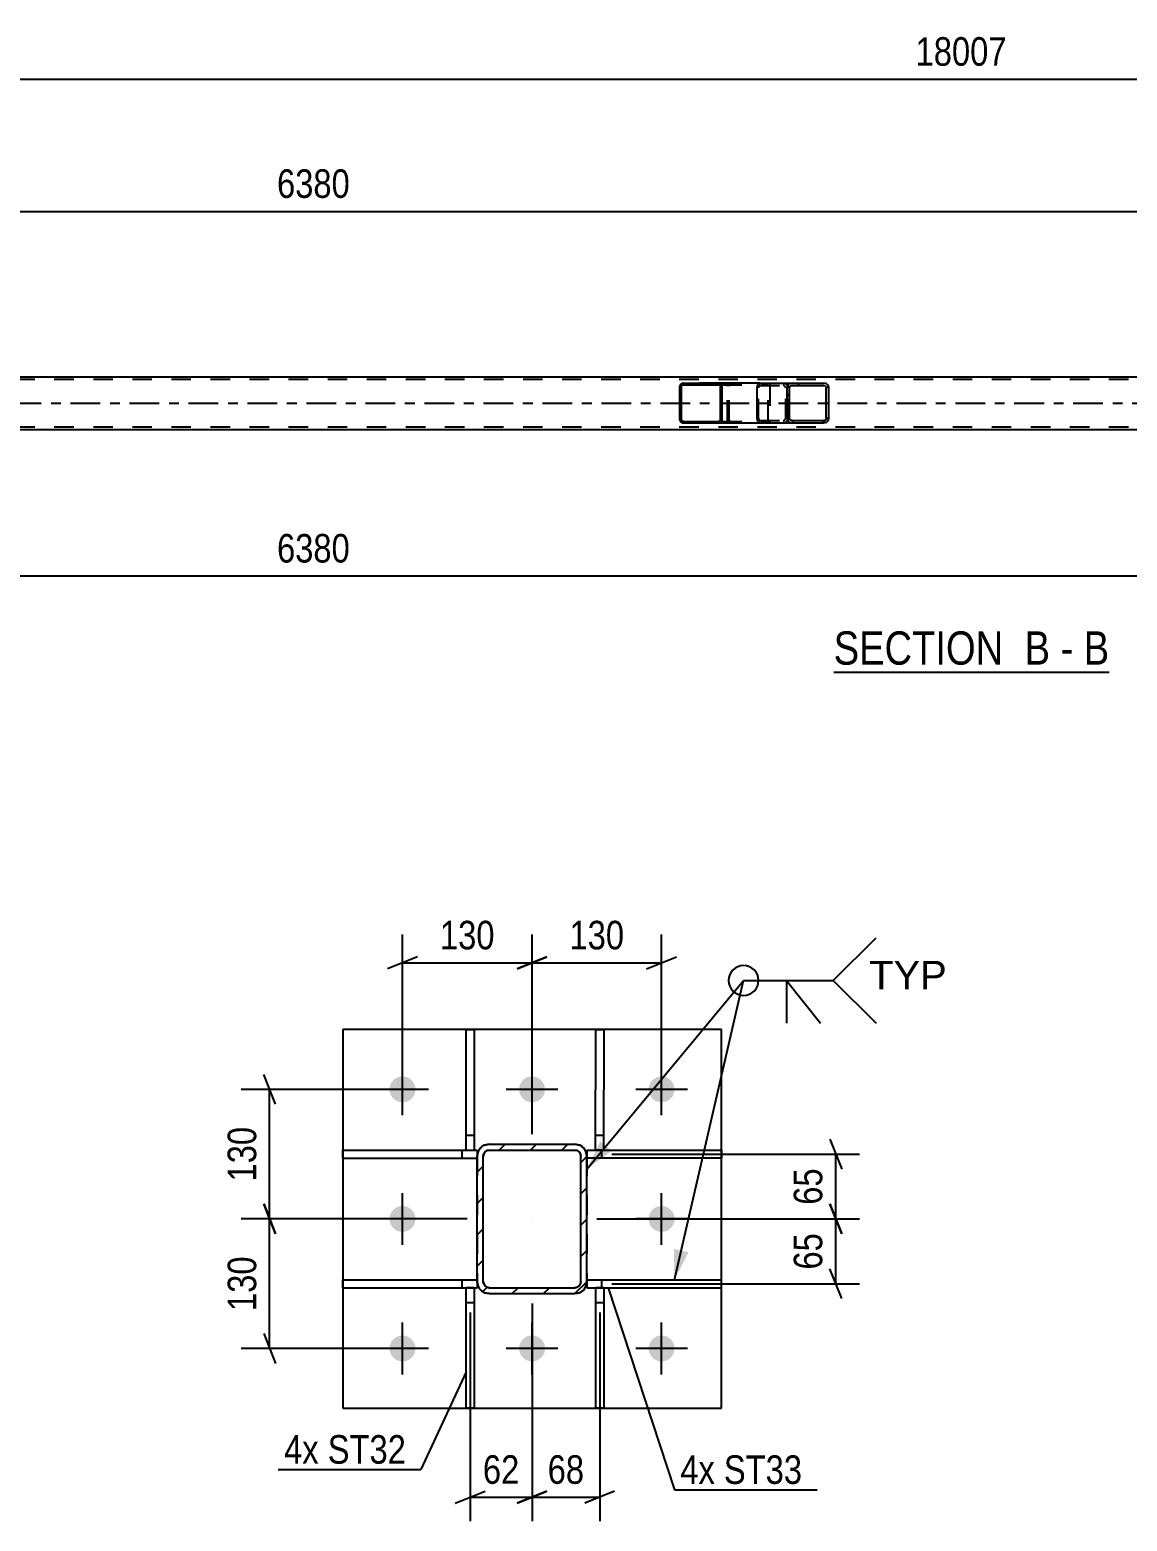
# Model space of a CAD drawing. Header units: millimetres. Extents: x -598 to 243, y -441 to 153.
# Drawn here: x -265.7 to -155.6, y -310.3 to -160.6 of the extents above; entities that cross this region are included whole.
import ezdxf

# ---------------------------------------------------------------- set-up
doc = ezdxf.new("R2010")
doc.units = ezdxf.units.MM
doc.linetypes.add('DXK_LINE_DOT2', pattern=[3.9198, 1.9599, -1.9599])
doc.linetypes.add('DXK_LINE_DOT3', pattern=[5.9187, 2.979, -0.9799, 0.9799, -0.9799])
doc.styles.add('Arial', font='ARIAL.TTF', dxfattribs={"height": 0.2})
doc.styles.add('Arial Narrow', font='ARIALN.TTF', dxfattribs={"height": 0.2})

# ---------------------------------------------------------------- blocks, each defined once
blk = doc.blocks.new('Unknown-318889849-12 - 4537')
at = {"color": 6, "linetype": 'Continuous'}
blk.add_line((-185.05, -225.1), (-157.4, -225.1), dxfattribs=at)
at = {"color": 0, "linetype": 'Continuous'}
for points in [[(-166.94, -224.35), (-166.94, -220.85), (-185.05, -220.85), (-185.05, -224.35)], [(-163.33, -224.35), (-163.33, -220.85), (-165.89, -220.85), (-165.89, -224.35)], [(-161.01, -224.35), (-161.01, -220.85), (-162.28, -220.85), (-162.28, -224.35)], [(-157.4, -224.35), (-157.4, -220.85), (-159.96, -220.85), (-159.96, -224.35)]]:
    blk.add_wipeout(points, dxfattribs=at)
at = {"color": 7, "linetype": 'Continuous', "style": 'Arial Narrow'}
for s, p in [('SECTION ', (-185.05, -224.35)), ('B', (-165.89, -224.35)), ('B', (-159.96, -224.35)), ('-', (-162.28, -224.35))]:
    blk.add_text(s, height=3.34, dxfattribs=at).set_placement(p)
blk = doc.blocks.new('Part-318889849-4617 - 4537')
at = {"color": 2, "linetype": 'Continuous'}
for p, q in [((-510.21, -195.46), (157.07, -195.46)), ((-359.66, -200.74), (-110.45, -200.74))]:
    blk.add_line(p, q, dxfattribs=at)
at = {"color": 7, "linetype": 'DXK_LINE_DOT2'}
for p, q in [((-510.21, -195.7), (157.07, -195.7)), ((-510.21, -200.5), (157.07, -200.5))]:
    blk.add_line(p, q, dxfattribs=at)
at = {"color": 7, "linetype": 'DXK_LINE_DOT3'}
blk.add_line((-510.21, -198.1), (157.07, -198.1), dxfattribs=at)
blk = doc.blocks.new('Part-318889849-4836 - 4537')
at = {"linetype": 'Continuous'}
h = blk.add_hatch(dxfattribs=at)
h.set_pattern_fill('', scale=0.7, style=0, pattern_type=0)
h.set_pattern_definition([(45, (-185.583, -196.392), (-1.57154, 1.57154), [])])
h.paths.add_polyline_path([(-185.54, -196.58), (-185.58, -196.39), (-185.69, -196.24), (-185.86, -196.13), (-186.05, -196.1), (-189.23, -196.1), (-189.42, -196.13), (-189.59, -196.24), (-189.7, -196.39), (-189.73, -196.58), (-189.73, -199.62), (-189.7, -199.8), (-189.59, -199.96), (-189.42, -200.06), (-189.23, -200.1), (-186.05, -200.1), (-185.86, -200.06), (-185.69, -199.96), (-185.58, -199.8), (-185.54, -199.62)])
h.paths.add_polyline_path([(-185.82, -199.71), (-185.87, -199.79), (-185.95, -199.84), (-186.05, -199.86), (-189.23, -199.86), (-189.33, -199.84), (-189.41, -199.79), (-189.46, -199.71), (-189.48, -199.62), (-189.48, -196.58), (-189.46, -196.48), (-189.41, -196.41), (-189.33, -196.35), (-189.23, -196.34), (-186.05, -196.34), (-185.95, -196.35), (-185.87, -196.41), (-185.82, -196.48), (-185.8, -196.58), (-185.8, -199.62)])
at = {"color": 2, "linetype": 'Continuous'}
for p, q in [((-192.73, -196.58), (-192.71, -196.39)), ((-192.73, -199.62), (-192.73, -196.58)), ((-192.71, -196.39), (-192.65, -196.24)), ((-192.65, -196.24), (-192.56, -196.13)), ((-192.56, -196.13), (-192.46, -196.1)), ((-192.46, -196.1), (-189.23, -196.1)), ((-189.7, -196.39), (-189.73, -196.58)), ((-189.73, -199.62), (-189.73, -196.58)), ((-189.48, -196.58), (-189.46, -196.48)), ((-189.48, -199.62), (-189.48, -196.58)), ((-189.46, -196.48), (-189.41, -196.41)), ((-189.23, -196.1), (-189.42, -196.13)), ((-189.41, -196.41), (-189.33, -196.35)), ((-189.33, -196.35), (-189.23, -196.34)), ((-189.23, -196.1), (-186.05, -196.1)), ((-189.23, -196.34), (-186.05, -196.34)), ((-185.86, -196.13), (-186.05, -196.1)), ((-186.05, -196.34), (-185.95, -196.35)), ((-185.95, -196.35), (-185.87, -196.41)), ((-185.87, -196.41), (-185.82, -196.48)), ((-185.82, -196.48), (-185.8, -196.58)), ((-185.8, -199.62), (-185.8, -196.58)), ((-185.54, -196.58), (-185.58, -196.39)), ((-185.54, -199.62), (-185.54, -196.58)), ((-192.71, -199.8), (-192.73, -199.62)), ((-192.65, -199.96), (-192.71, -199.8)), ((-192.56, -200.06), (-192.65, -199.96)), ((-192.46, -200.1), (-192.56, -200.06)), ((-192.46, -200.1), (-189.23, -200.1)), ((-189.73, -199.62), (-189.7, -199.8)), ((-189.46, -199.71), (-189.48, -199.62)), ((-189.41, -199.79), (-189.46, -199.71)), ((-189.42, -200.06), (-189.23, -200.1)), ((-189.33, -199.84), (-189.41, -199.79)), ((-189.23, -199.86), (-189.33, -199.84)), ((-189.23, -199.86), (-186.05, -199.86)), ((-189.23, -200.1), (-186.05, -200.1)), ((-185.95, -199.84), (-186.05, -199.86)), ((-186.05, -200.1), (-185.86, -200.06)), ((-185.87, -199.79), (-185.95, -199.84)), ((-185.82, -199.71), (-185.87, -199.79)), ((-185.8, -199.62), (-185.82, -199.71)), ((-185.58, -199.8), (-185.54, -199.62))]:
    blk.add_line(p, q, dxfattribs=at)
at = {"color": 7, "linetype": 'DXK_LINE_DOT2'}
for p, q in [((-192.58, -196.48), (-192.59, -196.58)), ((-192.59, -199.62), (-192.59, -196.58)), ((-192.55, -196.41), (-192.58, -196.48)), ((-192.51, -196.35), (-192.55, -196.41)), ((-192.46, -196.34), (-192.51, -196.35)), ((-192.46, -196.34), (-186.05, -196.34)), ((-191.47, -196.34), (-191.47, -196.1)), ((-190.12, -196.1), (-189.93, -196.13)), ((-190.03, -196.35), (-190.12, -196.34)), ((-189.95, -196.41), (-190.03, -196.35)), ((-189.89, -196.48), (-189.95, -196.41)), ((-189.87, -196.58), (-189.89, -196.48)), ((-189.87, -199.62), (-189.87, -196.58)), ((-189.66, -196.39), (-189.62, -196.58)), ((-189.62, -199.62), (-189.62, -196.58)), ((-189.23, -196.1), (-186.05, -196.1)), ((-192.59, -199.62), (-192.58, -199.71)), ((-192.58, -199.71), (-192.55, -199.79)), ((-192.55, -199.79), (-192.51, -199.84)), ((-192.51, -199.84), (-192.46, -199.86)), ((-192.46, -199.86), (-186.05, -199.86)), ((-191.47, -200.1), (-191.47, -199.86)), ((-190.12, -199.86), (-190.03, -199.84)), ((-189.93, -200.06), (-190.12, -200.1)), ((-190.03, -199.84), (-189.95, -199.79)), ((-189.95, -199.79), (-189.89, -199.71)), ((-189.89, -199.71), (-189.87, -199.62)), ((-189.62, -199.62), (-189.66, -199.8)), ((-189.23, -200.1), (-186.05, -200.1))]:
    blk.add_line(p, q, dxfattribs=at)
for centre, start, end in [((-190.11, -196.59), 23.8494, 68.8059), ((-190.11, -199.6), 291.1941, 336.1506)]:
    blk.add_arc(centre, 0.492, start, end, dxfattribs=at)
at = {"color": 2, "linetype": 'Continuous'}
for centre, start, end in [((-189.25, -196.59), 111.1941, 156.1506), ((-186.03, -196.59), 23.8494, 68.8059), ((-189.25, -199.6), 203.8494, 248.8059), ((-186.03, -199.6), 291.1941, 336.1506)]:
    blk.add_arc(centre, 0.492, start, end, dxfattribs=at)
blk = doc.blocks.new('Part-318889849-4842 - 4537')
at = {"linetype": 'Continuous'}
h = blk.add_hatch(dxfattribs=at)
h.set_pattern_fill('', scale=0.7, style=0, pattern_type=0)
h.set_pattern_definition([(45, (-196.252, -196.2933), (-1.57154, 1.57154), [])])
h.paths.add_polyline_path([(-196.23, -196.42), (-196.25, -196.29), (-196.33, -196.19), (-196.44, -196.12), (-196.57, -196.1), (-200.14, -196.1), (-200.27, -196.12), (-200.38, -196.19), (-200.46, -196.29), (-200.48, -196.42), (-200.48, -199.78), (-200.46, -199.9), (-200.38, -200), (-200.27, -200.07), (-200.14, -200.1), (-196.57, -200.1), (-196.44, -200.07), (-196.33, -200), (-196.25, -199.9), (-196.23, -199.78)])
h.paths.add_polyline_path([(-196.41, -199.84), (-196.45, -199.89), (-196.5, -199.92), (-196.57, -199.94), (-200.14, -199.94), (-200.21, -199.92), (-200.26, -199.89), (-200.3, -199.84), (-200.31, -199.78), (-200.31, -196.42), (-200.3, -196.35), (-200.26, -196.3), (-200.21, -196.27), (-200.14, -196.26), (-196.57, -196.26), (-196.5, -196.27), (-196.45, -196.3), (-196.41, -196.35), (-196.4, -196.42), (-196.4, -199.78)])
at = {"color": 2, "linetype": 'Continuous'}
for p, q in [((-200.46, -196.29), (-200.48, -196.42)), ((-200.48, -199.78), (-200.48, -196.42)), ((-200.31, -196.42), (-200.3, -196.35)), ((-200.31, -199.78), (-200.31, -196.42)), ((-200.3, -196.35), (-200.26, -196.3)), ((-200.14, -196.1), (-200.27, -196.12)), ((-200.26, -196.3), (-200.21, -196.27)), ((-200.21, -196.27), (-200.14, -196.26)), ((-200.14, -196.1), (-196.57, -196.1)), ((-200.14, -196.26), (-196.57, -196.26)), ((-192.46, -196.1), (-196.57, -196.1)), ((-196.44, -196.12), (-196.57, -196.1)), ((-196.57, -196.26), (-196.5, -196.27)), ((-196.5, -196.27), (-196.45, -196.3)), ((-196.45, -196.3), (-196.41, -196.35)), ((-196.41, -196.35), (-196.4, -196.42)), ((-196.4, -199.78), (-196.4, -196.42)), ((-196.23, -196.42), (-196.25, -196.29)), ((-196.23, -199.78), (-196.23, -196.42)), ((-200.48, -199.78), (-200.46, -199.9)), ((-200.3, -199.84), (-200.31, -199.78)), ((-200.26, -199.89), (-200.3, -199.84)), ((-200.27, -200.07), (-200.14, -200.1)), ((-200.21, -199.92), (-200.26, -199.89)), ((-200.14, -199.94), (-200.21, -199.92)), ((-200.14, -199.94), (-196.57, -199.94)), ((-200.14, -200.1), (-196.57, -200.1)), ((-196.5, -199.92), (-196.57, -199.94)), ((-196.57, -200.1), (-196.44, -200.07)), ((-196.57, -200.1), (-192.46, -200.1)), ((-196.45, -199.89), (-196.5, -199.92)), ((-196.41, -199.84), (-196.45, -199.89)), ((-196.4, -199.78), (-196.41, -199.84)), ((-196.25, -199.9), (-196.23, -199.78))]:
    blk.add_line(p, q, dxfattribs=at)
at = {"color": 7, "linetype": 'DXK_LINE_DOT2'}
for p, q in [((-196.57, -196.1), (-200.14, -196.1)), ((-200.14, -196.26), (-191.81, -196.26)), ((-195.72, -196.42), (-195.7, -196.29)), ((-195.72, -199.78), (-195.72, -196.42)), ((-195.54, -196.35), (-195.55, -196.42)), ((-195.55, -199.78), (-195.55, -196.42)), ((-195.5, -196.3), (-195.54, -196.35)), ((-195.51, -196.12), (-195.38, -196.1)), ((-195.45, -196.27), (-195.5, -196.3)), ((-195.38, -196.26), (-195.45, -196.27)), ((-192.46, -196.1), (-191.81, -196.1)), ((-191.81, -196.1), (-191.68, -196.12)), ((-191.74, -196.27), (-191.81, -196.26)), ((-191.69, -196.3), (-191.74, -196.27)), ((-191.65, -196.35), (-191.69, -196.3)), ((-191.64, -196.42), (-191.65, -196.35)), ((-191.64, -199.78), (-191.64, -196.42)), ((-191.49, -196.29), (-191.47, -196.39)), ((-191.47, -196.39), (-191.47, -196.42)), ((-191.47, -196.42), (-191.47, -199.78)), ((-200.14, -199.94), (-191.81, -199.94)), ((-200.14, -200.1), (-196.57, -200.1)), ((-195.7, -199.9), (-195.72, -199.78)), ((-195.55, -199.78), (-195.54, -199.84)), ((-195.54, -199.84), (-195.5, -199.89)), ((-195.38, -200.1), (-195.51, -200.07)), ((-195.5, -199.89), (-195.49, -199.9)), ((-195.49, -199.9), (-195.45, -199.92)), ((-195.45, -199.92), (-195.38, -199.94)), ((-192.46, -200.1), (-191.81, -200.1)), ((-191.81, -199.94), (-191.74, -199.92)), ((-191.68, -200.07), (-191.81, -200.1)), ((-191.74, -199.92), (-191.69, -199.89)), ((-191.69, -199.89), (-191.65, -199.84)), ((-191.65, -199.84), (-191.64, -199.78)), ((-191.47, -199.78), (-191.49, -199.9))]:
    blk.add_line(p, q, dxfattribs=at)
at = {"color": 2, "linetype": 'Continuous'}
for centre, start, end in [((-200.16, -196.43), 110.7583, 155.68), ((-196.55, -196.43), 24.32, 69.2417), ((-200.16, -199.76), 204.32, 249.2417), ((-196.55, -199.76), 290.7583, 335.68)]:
    blk.add_arc(centre, 0.331, start, end, dxfattribs=at)
at = {"color": 7, "linetype": 'DXK_LINE_DOT2'}
for centre, start, end in [((-195.4, -196.43), 110.7583, 155.68), ((-195.4, -199.76), 204.32, 249.2417), ((-191.79, -199.76), 290.7583, 335.68)]:
    blk.add_arc(centre, 0.331, start, end, dxfattribs=at)
blk = doc.blocks.new('Part-318889849-6337 - 6264')
at = {"color": 2, "linetype": 'Continuous'}
for p, q in [((-209.82, -273.07), (-196.32, -273.07)), ((-209.82, -273.07), (-209.82, -273.67)), ((-196.32, -273.07), (-196.32, -273.87)), ((-196.32, -273.87), (-209.82, -273.87))]:
    blk.add_line(p, q, dxfattribs=at)
at = {"color": 7, "linetype": 'DXK_LINE_DOT2'}
for p, q in [((-209.82, -273.87), (-209.82, -273.67)), ((-208.32, -273.87), (-208.32, -273.07))]:
    blk.add_line(p, q, dxfattribs=at)
blk = doc.blocks.new('Part-318889849-6321 - 6264')
at = {"color": 2, "linetype": 'Continuous'}
for p, q in [((-234.32, -260.97), (-234.32, -298.97)), ((-196.32, -260.97), (-234.32, -260.97)), ((-196.32, -298.97), (-196.32, -260.97)), ((-234.32, -298.97), (-196.32, -298.97))]:
    blk.add_line(p, q, dxfattribs=at)
blk = doc.blocks.new('Part-318889849-6354 - 6264')
at = {"color": 2, "linetype": 'Continuous'}
for p, q in [((-209.82, -286.07), (-196.32, -286.07)), ((-209.82, -286.27), (-209.82, -286.87)), ((-209.82, -286.87), (-208.93, -286.87)), ((-208.13, -286.87), (-196.32, -286.87)), ((-196.32, -286.87), (-196.32, -286.07))]:
    blk.add_line(p, q, dxfattribs=at)
at = {"color": 7, "linetype": 'DXK_LINE_DOT2'}
for p, q in [((-209.82, -286.07), (-209.82, -286.27)), ((-208.93, -286.87), (-208.13, -286.87)), ((-208.32, -286.87), (-208.32, -286.07))]:
    blk.add_line(p, q, dxfattribs=at)
blk = doc.blocks.new('Part-318889849-6306 - 6264')
at = {"color": 2, "linetype": 'Continuous'}
for p, q in [((-208.94, -273.06), (-208.93, -260.97)), ((-208.93, -260.97), (-208.13, -260.97)), ((-208.13, -260.97), (-208.14, -273.06)), ((-208.14, -273.06), (-208.94, -273.06))]:
    blk.add_line(p, q, dxfattribs=at)
at = {"color": 7, "linetype": 'DXK_LINE_DOT2'}
blk.add_line((-208.94, -271.56), (-208.14, -271.56), dxfattribs=at)
blk = doc.blocks.new('Part-318889849-6307 - 6264')
at = {"linetype": 'Continuous'}
h = blk.add_hatch(dxfattribs=at)
h.set_pattern_fill('', scale=0.7, style=0, pattern_type=0)
h.set_pattern_definition([(45, (-209.819, -286.2694), (-1.57154, 1.57154), [])])
h.paths.add_polyline_path([(-209.91, -286.73), (-209.82, -286.27), (-209.82, -273.67), (-209.91, -273.21), (-210.17, -272.82), (-210.56, -272.56), (-211.02, -272.47), (-219.62, -272.47), (-220.08, -272.56), (-220.47, -272.82), (-220.73, -273.21), (-220.82, -273.67), (-220.82, -286.27), (-220.73, -286.73), (-220.47, -287.12), (-220.08, -287.38), (-219.62, -287.47), (-211.02, -287.47), (-210.56, -287.38), (-210.17, -287.12)])
h.paths.add_polyline_path([(-210.79, -286.82), (-211.02, -286.87), (-219.62, -286.87), (-219.85, -286.82), (-220.04, -286.69), (-220.17, -286.5), (-220.22, -286.27), (-220.22, -273.67), (-220.17, -273.44), (-220.04, -273.25), (-219.85, -273.12), (-219.62, -273.07), (-211.02, -273.07), (-210.79, -273.12), (-210.59, -273.25), (-210.46, -273.44), (-210.42, -273.67), (-210.42, -286.27), (-210.46, -286.5), (-210.59, -286.69)])
at = {"color": 7, "linetype": 'DXK_LINE_DOT2'}
for p, q in [((-220.82, -273.67), (-220.73, -273.21)), ((-220.82, -273.67), (-220.82, -286.27)), ((-220.17, -273.44), (-220.22, -273.67)), ((-220.22, -286.27), (-220.22, -273.67)), ((-220.04, -273.25), (-220.17, -273.44)), ((-220.08, -272.56), (-219.62, -272.47)), ((-219.85, -273.12), (-220.04, -273.25)), ((-219.62, -273.07), (-219.85, -273.12)), ((-219.62, -272.47), (-211.02, -272.47)), ((-219.62, -273.07), (-211.02, -273.07)), ((-211.02, -272.47), (-210.56, -272.56)), ((-210.79, -273.12), (-211.02, -273.07)), ((-210.59, -273.25), (-210.79, -273.12)), ((-210.46, -273.44), (-210.59, -273.25)), ((-210.42, -273.67), (-210.46, -273.44)), ((-210.42, -286.27), (-210.42, -273.67)), ((-209.91, -273.21), (-209.82, -273.67)), ((-209.82, -273.67), (-209.82, -286.27)), ((-220.73, -286.73), (-220.82, -286.27)), ((-220.22, -286.27), (-220.17, -286.5)), ((-220.17, -286.5), (-220.04, -286.69)), ((-220.04, -286.69), (-219.85, -286.82)), ((-219.85, -286.82), (-219.62, -286.87)), ((-219.62, -286.87), (-211.02, -286.87)), ((-211.02, -286.87), (-210.79, -286.82)), ((-210.79, -286.82), (-210.59, -286.69)), ((-210.59, -286.69), (-210.46, -286.5)), ((-210.46, -286.5), (-210.42, -286.27)), ((-209.82, -286.27), (-209.91, -286.73)), ((-219.62, -287.47), (-220.08, -287.38)), ((-219.62, -287.47), (-211.02, -287.47)), ((-210.56, -287.38), (-211.02, -287.47))]:
    blk.add_line(p, q, dxfattribs=at)
at = {"color": 2, "linetype": 'Continuous'}
for p, q in [((-220.73, -273.21), (-220.82, -273.67)), ((-220.82, -286.27), (-220.82, -273.67)), ((-220.22, -273.67), (-220.17, -273.44)), ((-220.22, -286.27), (-220.22, -273.67)), ((-220.17, -273.44), (-220.04, -273.25)), ((-219.62, -272.47), (-220.08, -272.56)), ((-220.04, -273.25), (-219.85, -273.12)), ((-219.85, -273.12), (-219.62, -273.07)), ((-219.62, -272.47), (-211.02, -272.47)), ((-219.62, -273.07), (-211.02, -273.07)), ((-210.56, -272.56), (-211.02, -272.47)), ((-211.02, -273.07), (-210.79, -273.12)), ((-210.79, -273.12), (-210.59, -273.25)), ((-210.59, -273.25), (-210.46, -273.44)), ((-210.46, -273.44), (-210.42, -273.67)), ((-210.42, -286.27), (-210.42, -273.67)), ((-209.82, -273.67), (-209.91, -273.21)), ((-209.82, -286.27), (-209.82, -273.67)), ((-220.82, -286.27), (-220.73, -286.73)), ((-220.17, -286.5), (-220.22, -286.27)), ((-220.04, -286.69), (-220.17, -286.5)), ((-219.85, -286.82), (-220.04, -286.69)), ((-219.62, -286.87), (-219.85, -286.82)), ((-219.62, -286.87), (-211.02, -286.87)), ((-210.79, -286.82), (-211.02, -286.87)), ((-210.59, -286.69), (-210.79, -286.82)), ((-210.46, -286.5), (-210.59, -286.69)), ((-210.42, -286.27), (-210.46, -286.5)), ((-209.91, -286.73), (-209.82, -286.27)), ((-220.08, -287.38), (-219.62, -287.47)), ((-219.62, -287.47), (-211.02, -287.47)), ((-211.02, -287.47), (-210.56, -287.38))]:
    blk.add_line(p, q, dxfattribs=at)
at = {"color": 7, "linetype": 'DXK_LINE_DOT3'}
blk.add_line((-215.32, -279.97), (-215.32, -279.97), dxfattribs=at)
at = {"color": 7, "linetype": 'DXK_LINE_DOT2'}
for centre, start, end in [((-219.62, -273.67), 112.5, 157.5), ((-211.02, -273.67), 22.5, 67.5), ((-219.62, -286.27), 202.5, 247.5), ((-211.02, -286.27), 292.5, 337.5)]:
    blk.add_arc(centre, 1.2, start, end, dxfattribs=at)
at = {"color": 2, "linetype": 'Continuous'}
for centre, start, end in [((-219.62, -273.67), 112.5, 157.5), ((-211.02, -273.67), 22.5, 67.5), ((-219.62, -286.27), 202.5, 247.5), ((-211.02, -286.27), 292.5, 337.5)]:
    blk.add_arc(centre, 1.2, start, end, dxfattribs=at)
blk = doc.blocks.new('Part-318889849-6359 - 6264')
at = {"color": 2, "linetype": 'Continuous'}
for p, q in [((-234.32, -273.87), (-234.32, -273.07)), ((-234.32, -273.07), (-220.82, -273.07)), ((-220.82, -273.07), (-220.82, -273.67)), ((-234.32, -273.87), (-220.82, -273.87))]:
    blk.add_line(p, q, dxfattribs=at)
at = {"color": 7, "linetype": 'DXK_LINE_DOT2'}
for p, q in [((-222.32, -273.87), (-222.32, -273.07)), ((-220.82, -273.67), (-220.82, -273.87))]:
    blk.add_line(p, q, dxfattribs=at)
blk = doc.blocks.new('Part-318889849-6364 - 6264')
at = {"color": 2, "linetype": 'Continuous'}
for p, q in [((-234.32, -286.87), (-234.32, -286.07)), ((-234.32, -286.07), (-220.82, -286.07)), ((-234.32, -286.87), (-221.93, -286.87)), ((-221.13, -286.87), (-220.82, -286.87)), ((-220.82, -286.27), (-220.82, -286.87))]:
    blk.add_line(p, q, dxfattribs=at)
at = {"color": 7, "linetype": 'DXK_LINE_DOT2'}
for p, q in [((-222.32, -286.87), (-222.32, -286.07)), ((-221.93, -286.87), (-221.13, -286.87)), ((-220.82, -286.07), (-220.82, -286.27))]:
    blk.add_line(p, q, dxfattribs=at)
blk = doc.blocks.new('Part-318889849-6369 - 6264')
at = {"color": 2, "linetype": 'Continuous'}
for p, q in [((-221.93, -298.97), (-221.93, -286.86)), ((-221.93, -286.86), (-221.13, -286.86)), ((-221.13, -286.86), (-221.13, -298.97)), ((-221.13, -298.97), (-221.93, -298.97))]:
    blk.add_line(p, q, dxfattribs=at)
at = {"color": 7, "linetype": 'DXK_LINE_DOT2'}
blk.add_line((-221.93, -288.36), (-221.13, -288.36), dxfattribs=at)
blk = doc.blocks.new('Part-318889849-6374 - 6264')
at = {"color": 2, "linetype": 'Continuous'}
for p, q in [((-208.93, -298.97), (-208.93, -286.86)), ((-208.93, -286.86), (-208.13, -286.86)), ((-208.13, -286.86), (-208.13, -298.97)), ((-208.13, -298.97), (-208.93, -298.97))]:
    blk.add_line(p, q, dxfattribs=at)
at = {"color": 7, "linetype": 'DXK_LINE_DOT2'}
blk.add_line((-208.93, -288.36), (-208.13, -288.36), dxfattribs=at)
blk = doc.blocks.new('Part-318889849-6379 - 6264')
at = {"color": 2, "linetype": 'Continuous'}
for p, q in [((-221.93, -273.06), (-221.93, -260.97)), ((-221.93, -260.97), (-221.13, -260.97)), ((-221.13, -260.97), (-221.13, -273.06)), ((-221.93, -273.06), (-221.13, -273.06))]:
    blk.add_line(p, q, dxfattribs=at)
at = {"color": 7, "linetype": 'DXK_LINE_DOT2'}
blk.add_line((-221.93, -271.56), (-221.13, -271.56), dxfattribs=at)
blk = doc.blocks.new('Bolt-318889849-6460 - 6264')
at = {"linetype": 'Continuous'}
for points in [[(-229.62, -266.97, -1), (-227.02, -266.97, -1)], [(-216.62, -266.97, -1), (-214.02, -266.97, -1)], [(-203.62, -266.97, -1), (-201.02, -266.97, -1)], [(-229.62, -279.97, -1), (-227.02, -279.97, -1)], [(-203.62, -279.97, -1), (-201.02, -279.97, -1)], [(-229.62, -292.97, -1), (-227.02, -292.97, -1)], [(-216.62, -292.97, -1), (-214.02, -292.97, -1)], [(-203.62, -292.97, -1), (-201.02, -292.97, -1)]]:
    blk.add_hatch(color=1, dxfattribs=at).paths.add_polyline_path(points)
at = {"color": 1, "linetype": 'Continuous'}
for p, q in [((-228.32, -269.57), (-228.32, -264.37)), ((-215.32, -269.57), (-215.32, -264.37)), ((-202.32, -269.57), (-202.32, -264.37)), ((-225.72, -266.97), (-230.92, -266.97)), ((-212.72, -266.97), (-217.92, -266.97)), ((-199.72, -266.97), (-204.92, -266.97)), ((-228.32, -282.57), (-228.32, -277.37)), ((-202.32, -282.57), (-202.32, -277.37)), ((-225.72, -279.97), (-230.92, -279.97)), ((-199.72, -279.97), (-204.92, -279.97)), ((-228.32, -295.57), (-228.32, -290.37)), ((-215.32, -295.57), (-215.32, -290.37)), ((-202.32, -295.57), (-202.32, -290.37)), ((-225.72, -292.97), (-230.92, -292.97)), ((-212.72, -292.97), (-217.92, -292.97)), ((-199.72, -292.97), (-204.92, -292.97))]:
    blk.add_line(p, q, dxfattribs=at)
blk = doc.blocks.new('StraightDimension-318889849-4950 - 4537')
at = {"color": 7, "linetype": 'Continuous'}
blk.add_line((-364.86, -215.45), (-109.65, -215.45), dxfattribs=at)
at = {"color": 0}
blk.add_wipeout([(-233, -214.7), (-233, -210.5), (-241.51, -210.5), (-241.51, -214.7)], dxfattribs=at)
at = {"color": 3, "style": 'Arial Narrow'}
blk.add_text('6380', height=2.863, dxfattribs=at).set_placement((-240.91, -214.1))
blk = doc.blocks.new('StraightDimension-318889849-4921 - 4537')
at = {"color": 7, "linetype": 'Continuous'}
blk.add_line((-364.86, -178.86), (-109.65, -178.86), dxfattribs=at)
at = {"color": 0}
blk.add_wipeout([(-233, -178.11), (-233, -173.91), (-241.51, -173.91), (-241.51, -178.11)], dxfattribs=at)
at = {"color": 3, "style": 'Arial Narrow'}
blk.add_text('6380', height=2.863, dxfattribs=at).set_placement((-240.91, -177.51))
blk = doc.blocks.new('StraightDimension-318889849-56250 - 4537')
at = {"color": 7, "linetype": 'Continuous'}
blk.add_line((-510.21, -165.6), (165.69, -165.6), dxfattribs=at)
at = {"color": 0}
blk.add_wipeout([(-167.09, -164.85), (-167.09, -160.65), (-177.43, -160.65), (-177.43, -164.85)], dxfattribs=at)
at = {"color": 3, "style": 'Arial Narrow'}
blk.add_text('18007', height=2.863, dxfattribs=at).set_placement((-176.83, -164.25))
blk = doc.blocks.new('StraightDimension-318889849-6564 - 6264')
at = {"color": 7, "linetype": 'Continuous'}
for p, q in [((-185.45, -271.97), (-184.25, -274.97)), ((-207.32, -273.47), (-182.45, -273.47)), ((-184.85, -279.97), (-184.85, -273.47)), ((-184.25, -281.47), (-185.45, -278.47)), ((-208.82, -279.97), (-182.45, -279.97))]:
    blk.add_line(p, q, dxfattribs=at)
at = {"color": 0}
blk.add_wipeout([(-185.6, -274.29), (-189.8, -274.29), (-189.8, -279.15), (-185.6, -279.15)], dxfattribs=at)
at = {"color": 3, "style": 'Arial Narrow'}
blk.add_text('65', height=2.863, rotation=90.0002, dxfattribs=at).set_placement((-186.2, -278.55))
blk = doc.blocks.new('StraightDimension-318889849-6557 - 6264')
at = {"color": 7, "linetype": 'Continuous'}
for p, q in [((-185.45, -278.47), (-184.25, -281.47)), ((-208.82, -279.97), (-182.45, -279.97)), ((-184.85, -286.47), (-184.85, -279.97)), ((-184.25, -287.97), (-185.45, -284.97)), ((-207.32, -286.47), (-182.45, -286.47))]:
    blk.add_line(p, q, dxfattribs=at)
at = {"color": 0}
blk.add_wipeout([(-185.6, -280.79), (-189.8, -280.79), (-189.8, -285.65), (-185.6, -285.65)], dxfattribs=at)
at = {"color": 3, "style": 'Arial Narrow'}
blk.add_text('65', height=2.863, rotation=90.0002, dxfattribs=at).set_placement((-186.2, -285.05))
blk = doc.blocks.new('StraightDimension-318889849-6580 - 6264')
at = {"color": 7, "linetype": 'Continuous'}
for p, q in [((-228.32, -265.97), (-228.32, -251.42)), ((-215.32, -271.47), (-215.32, -251.42)), ((-226.82, -253.67), (-229.82, -254.87)), ((-228.32, -254.27), (-215.32, -254.27)), ((-216.82, -254.87), (-213.82, -253.67))]:
    blk.add_line(p, q, dxfattribs=at)
at = {"color": 0}
blk.add_wipeout([(-218.48, -253.52), (-218.48, -249.32), (-225.16, -249.32), (-225.16, -253.52)], dxfattribs=at)
at = {"color": 3, "style": 'Arial Narrow'}
blk.add_text('130', height=2.863, dxfattribs=at).set_placement((-224.56, -252.92))
blk = doc.blocks.new('StraightDimension-318889849-6516 - 6264')
at = {"color": 7, "linetype": 'Continuous'}
for p, q in [((-241.05, -281.47), (-242.25, -278.47)), ((-221.82, -279.97), (-244.5, -279.97)), ((-241.65, -292.97), (-241.65, -279.97)), ((-242.25, -291.47), (-241.05, -294.47)), ((-229.32, -292.97), (-244.5, -292.97))]:
    blk.add_line(p, q, dxfattribs=at)
at = {"color": 0}
blk.add_wipeout([(-242.4, -283.13), (-246.6, -283.13), (-246.6, -289.81), (-242.4, -289.81)], dxfattribs=at)
at = {"color": 3, "style": 'Arial Narrow'}
blk.add_text('130', height=2.863, rotation=90.0002, dxfattribs=at).set_placement((-243, -289.21))
blk = doc.blocks.new('StraightDimension-318889849-6526 - 6264')
at = {"color": 7, "linetype": 'Continuous'}
for p, q in [((-241.05, -268.47), (-242.25, -265.47)), ((-229.32, -266.97), (-244.5, -266.97)), ((-241.65, -279.97), (-241.65, -266.97)), ((-242.25, -278.47), (-241.05, -281.47)), ((-221.82, -279.97), (-244.5, -279.97))]:
    blk.add_line(p, q, dxfattribs=at)
at = {"color": 0}
blk.add_wipeout([(-242.4, -270.13), (-246.6, -270.13), (-246.6, -276.81), (-242.4, -276.81)], dxfattribs=at)
at = {"color": 3, "style": 'Arial Narrow'}
blk.add_text('130', height=2.863, rotation=90.0002, dxfattribs=at).set_placement((-243, -276.21))
blk = doc.blocks.new('StraightDimension-318889849-6537 - 6264')
at = {"color": 7, "linetype": 'Continuous'}
for p, q in [((-215.32, -288.47), (-215.32, -310.3)), ((-208.53, -289.36), (-208.53, -310.3)), ((-216.82, -308.5), (-213.82, -307.3)), ((-215.32, -307.9), (-208.53, -307.9)), ((-207.03, -307.3), (-210.03, -308.5))]:
    blk.add_line(p, q, dxfattribs=at)
at = {"color": 0}
blk.add_wipeout([(-209.5, -307.15), (-209.5, -302.95), (-214.35, -302.95), (-214.35, -307.15)], dxfattribs=at)
at = {"color": 3, "style": 'Arial Narrow'}
blk.add_text('68', height=2.863, dxfattribs=at).set_placement((-213.75, -306.55))
blk = doc.blocks.new('StraightDimension-318889849-6547 - 6264')
at = {"color": 7, "linetype": 'Continuous'}
for p, q in [((-215.32, -288.47), (-215.32, -310.3)), ((-221.53, -289.36), (-221.53, -310.3)), ((-223.03, -308.5), (-220.03, -307.3)), ((-221.53, -307.9), (-215.32, -307.9)), ((-213.82, -307.3), (-216.82, -308.5))]:
    blk.add_line(p, q, dxfattribs=at)
at = {"color": 0}
blk.add_wipeout([(-216, -307.15), (-216, -302.95), (-220.85, -302.95), (-220.85, -307.15)], dxfattribs=at)
at = {"color": 3, "style": 'Arial Narrow'}
blk.add_text('62', height=2.863, dxfattribs=at).set_placement((-220.25, -306.55))
blk = doc.blocks.new('StraightDimension-318889849-6571 - 6264')
at = {"color": 7, "linetype": 'Continuous'}
for p, q in [((-215.32, -271.47), (-215.32, -251.42)), ((-202.32, -265.97), (-202.32, -251.42)), ((-213.82, -253.67), (-216.82, -254.87)), ((-215.32, -254.27), (-202.32, -254.27)), ((-203.82, -254.87), (-200.82, -253.67))]:
    blk.add_line(p, q, dxfattribs=at)
at = {"color": 0}
blk.add_wipeout([(-205.48, -253.52), (-205.48, -249.32), (-212.16, -249.32), (-212.16, -253.52)], dxfattribs=at)
at = {"color": 3, "style": 'Arial Narrow'}
blk.add_text('130', height=2.863, dxfattribs=at).set_placement((-211.56, -252.92))
blk = doc.blocks.new('MarkSet-318889849-6638 - 6264')
at = {"color": 30, "linetype": 'Continuous'}
blk.add_line((-221.93, -295.31), (-226.47, -305.13), dxfattribs=at)
at = {"color": 0}
for points in [[(-236.72, -304.53), (-236.72, -301.53), (-240.2, -301.53), (-240.2, -304.53)], [(-227.97, -304.53), (-227.97, -301.53), (-235.82, -301.53), (-235.82, -304.53)]]:
    blk.add_wipeout(points, dxfattribs=at)
for points in [[(-236.72, -304.53), (-236.72, -301.53), (-240.2, -301.53), (-240.2, -304.53)], [(-227.97, -304.53), (-227.97, -301.53), (-235.82, -301.53), (-235.82, -304.53)]]:
    blk.add_wipeout(points, dxfattribs=at)
at = {"color": 30, "linetype": 'Continuous'}
blk.add_line((-240.8, -305.13), (-226.47, -305.13), dxfattribs=at)
at = {"color": 3, "style": 'Arial Narrow'}
for s, p in [('4x', (-240.2, -304.53)), ('ST32', (-235.82, -304.53))]:
    blk.add_text(s, height=2.863, dxfattribs=at).set_placement(p)
blk = doc.blocks.new('MarkSet-318889849-6668 - 6264')
at = {"color": 0}
for points in [[(-196.97, -306.56), (-196.97, -303.56), (-200.44, -303.56), (-200.44, -306.56)], [(-188.22, -306.56), (-188.22, -303.56), (-196.07, -303.56), (-196.07, -306.56)]]:
    blk.add_wipeout(points, dxfattribs=at)
for points in [[(-196.97, -306.56), (-196.97, -303.56), (-200.44, -303.56), (-200.44, -306.56)], [(-188.22, -306.56), (-188.22, -303.56), (-196.07, -303.56), (-196.07, -306.56)]]:
    blk.add_wipeout(points, dxfattribs=at)
at = {"color": 30, "linetype": 'Continuous'}
for p, q in [((-207.69, -286.87), (-201.04, -307.16)), ((-201.04, -307.16), (-186.72, -307.16))]:
    blk.add_line(p, q, dxfattribs=at)
at = {"color": 3, "style": 'Arial Narrow'}
for s, p in [('4x', (-200.44, -306.56)), ('ST33', (-196.07, -306.56))]:
    blk.add_text(s, height=2.863, dxfattribs=at).set_placement(p)
blk = doc.blocks.new('WeldMark-318889849-66575 - 6264')
at = {"linetype": 'Continuous'}
for points in [[(-207.33, -273.15), (-209.82, -274.98), (-208.48, -272.19)], [(-199.62, -283.32), (-201.03, -286.07), (-201.08, -282.98)]]:
    blk.add_hatch(color=30, dxfattribs=at).paths.add_polyline_path(points)
at = {"color": 30, "linetype": 'Continuous'}
for p, q in [((-209.82, -274.98), (-194.09, -256.04)), ((-201.03, -286.07), (-194.09, -256.04)), ((-194.09, -256.04), (-185.09, -256.04))]:
    blk.add_line(p, q, dxfattribs=at)
at = {"color": 3, "linetype": 'Continuous'}
for q in [(-186.37, -260.32), (-189.8, -260.32)]:
    blk.add_line((-189.8, -256.04), q, dxfattribs=at)
for start, end in [(90, 270), (270, 90)]:
    blk.add_arc((-194.09, -256.04), 1.5, start, end, dxfattribs=at)
at = {"color": 0, "linetype": 'Continuous'}
blk.add_wipeout([(-173.71, -256.94), (-173.71, -253.94), (-181.49, -253.94), (-181.49, -256.94)], dxfattribs=at)
blk.add_wipeout([(-173.71, -256.94), (-173.71, -253.94), (-181.49, -253.94), (-181.49, -256.94)], dxfattribs=at)
at = {"color": 3, "linetype": 'Continuous'}
for q in [(-180.8, -251.75), (-180.8, -260.32)]:
    blk.add_line((-185.09, -256.04), q, dxfattribs=at)
at = {"color": 3, "linetype": 'Continuous', "style": 'Arial'}
blk.add_text('TYP', height=2.865, dxfattribs=at).set_placement((-181.49, -256.94))

msp = doc.modelspace()

# ---------------------------------------------------------------- block references
for name in ['StraightDimension-318889849-4921 - 4537', 'Part-318889849-4617 - 4537', 'Part-318889849-4842 - 4537', 'Part-318889849-4836 - 4537', 'StraightDimension-318889849-4950 - 4537', 'Unknown-318889849-12 - 4537', 'Part-318889849-6321 - 6264', 'Part-318889849-6379 - 6264', 'Part-318889849-6306 - 6264', 'Bolt-318889849-6460 - 6264', 'Part-318889849-6359 - 6264', 'Part-318889849-6307 - 6264', 'Part-318889849-6337 - 6264', 'Part-318889849-6364 - 6264', 'Part-318889849-6369 - 6264', 'Part-318889849-6354 - 6264', 'Part-318889849-6374 - 6264']:
    msp.add_blockref(name, (0, 0))

# ---------------------------------------------------------------- next in the draw order: block references
for name in ['StraightDimension-318889849-56250 - 4537', 'StraightDimension-318889849-6580 - 6264', 'StraightDimension-318889849-6564 - 6264', 'StraightDimension-318889849-6516 - 6264']:
    msp.add_blockref(name, (0, 0))

# ---------------------------------------------------------------- next in the draw order: block references
for name in ['StraightDimension-318889849-6571 - 6264', 'StraightDimension-318889849-6526 - 6264', 'StraightDimension-318889849-6557 - 6264']:
    msp.add_blockref(name, (0, 0))

# ---------------------------------------------------------------- next in the draw order: block references
for name in ['WeldMark-318889849-66575 - 6264', 'StraightDimension-318889849-6537 - 6264']:
    msp.add_blockref(name, (0, 0))

# ---------------------------------------------------------------- next in the draw order: block references
for name in ['MarkSet-318889849-6668 - 6264', 'StraightDimension-318889849-6547 - 6264']:
    msp.add_blockref(name, (0, 0))

# ---------------------------------------------------------------- next in the draw order: block references
msp.add_blockref('MarkSet-318889849-6638 - 6264', (0, 0))

doc.saveas('drawing.dxf')
